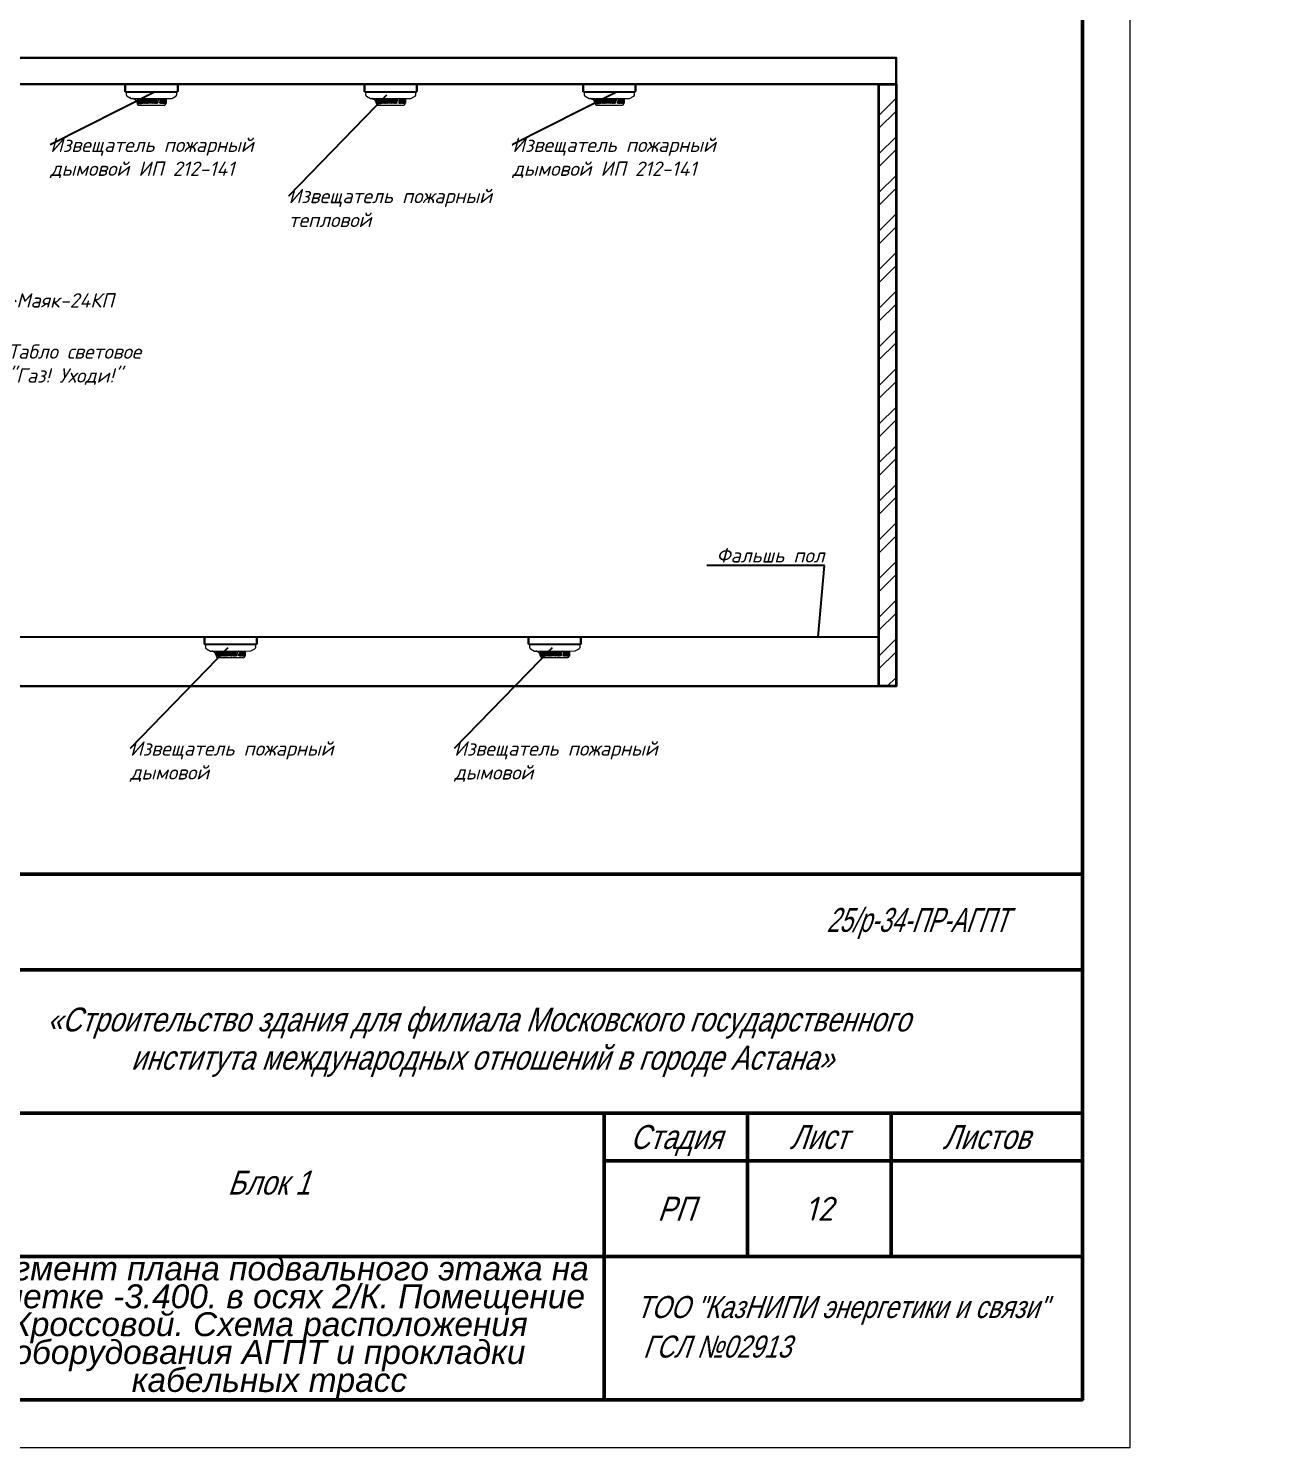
# Model space of a CAD drawing. Header units: millimetres. Extents: x -26895 to 107134, y 1241 to 21401.
# Drawn here: x 30161 to 35382, y 1241 to 7181 of the extents above; entities that cross this region are included whole.
import ezdxf
from ezdxf import colors
from ezdxf.entities.mleader import LeaderData, LeaderLine
from ezdxf.enums import TextEntityAlignment as Align
from ezdxf.math import Vec2, Vec3

# ---------------------------------------------------------------- set-up
doc = ezdxf.new("R2010")
doc.units = ezdxf.units.MM
for name, color, linetype, lineweight in [('4.4.4._Сэндвич', 252, 'Continuous', 53), ('RC-Выноски', 7, 'Continuous', 0), ('shkl', 138, 'Continuous', 15), ('®_КИРПИЧ_120', 7, 'Continuous', 35), ('®_ЛЕСТНИЦА', 7, 'Continuous', 18)]:
    doc.layers.add(name, color=color, linetype=linetype, lineweight=lineweight)
for name, color, linetype in [('PDF _Геометрия', 7, 'Continuous'), ('PDF _Сплошная заливка', 1, 'Continuous'), ('АГПТ', 7, 'Continuous')]:
    doc.layers.add(name, color=color, linetype=linetype)
doc.layers.add('STANDARD', color=18, linetype='Continuous', lineweight=25, true_color=0x000000)
doc.styles.add('ARIAL', font='arial.ttf')
doc.styles.add('RubezhCAD', font='arial.ttf', dxfattribs={"width": 0.8})
doc.styles.add('Архитектурный', font='isocpeui.ttf')

# ---------------------------------------------------------------- blocks, each defined once
blk = doc.blocks.new('*U37')
at = {"lineweight": 0}
blk.add_lwpolyline([(-415, -5), (5, -5), (5, 292), (-415, 292)], close=True, dxfattribs=at)
at = {"color": 0, "linetype": 'Continuous', "lineweight": 50}
blk.add_lwpolyline([(-395, 287), (0, 287), (0, 0), (-395, 0)], close=True, dxfattribs=at)
at = {"lineweight": 0}
blk.add_lwpolyline([(0, -5), (4.999999999999999, -5), (5, 0)], dxfattribs=at)
at = {"layer": 'STANDARD', "color": 0, "linetype": 'Continuous', "lineweight": 50}
for p, q in [((-185, 55), (0, 55)), ((-120, 45), (0, 45)), ((-185, 30), (0, 30)), ((-50, 0), (-50, 30)), ((-35, 15), (-35, 30)), ((-20, 30), (-20, 15)), ((-50, 25), (0, 25)), ((-120, 15), (0, 15))]:
    blk.add_line(p, q, dxfattribs=at)
at = {"layer": 'STANDARD', "color": 0, "linetype": 'Continuous', "lineweight": 13}
for p, q in [((-50, 15), (0, 15)), ((-50, 0), (-50, 15)), ((0, 15), (0, 0)), ((0, 0), (-185, 0))]:
    blk.add_line(p, q, dxfattribs=at)
at = {"layer": 'STANDARD', "color": 0, "linetype": 'Continuous', "lineweight": 13, "style": 'ARIAL', "oblique": 19}
for s, width, p, p2 in [('25/р-34-ПР-АГПТ', 0.6816101798605164, (-26.75223451552711, 48.96604145425255), (-7.752234515527106, 48.96604145425255)), ('«Строительство здания для филиала Московского государственного ', 0.802289653375811, (-108.2712597478707, 38.54336521377438), (-17.23792641453792, 38.54336521377438)), ('института международных отношений в городе Астана»', 0.8010422516006325, (-99.48792641453792, 34.54336521377438), (-26.02125974787077, 34.54336521377438)), ('Листов', 0.8021247067045572, (-14.61666666666997, 26.25084174894263), (-5.483333333337212, 26.25084174894263)), ('Блок 1', 0.8027761859280399, (-89.38196532196618, 21.47957153766649), (-80.78196532196625, 21.47957153766649)), ('РП', 0.7989476156919193, (-44.43333333333383, 18.75), (-40.5666666666666, 18.75))]:
    blk.add_text(s, height=2.5, dxfattribs=dict(at, width=width)).set_placement(p, p2, align=Align.FIT)
at = {"layer": 'STANDARD', "color": 0, "linetype": 'Continuous', "lineweight": 50, "style": 'ARIAL', "oblique": 19}
for s, width, p, p2 in [('Стадия', 0.8009556443936366, (-47.28333333333603, 26.25084174894263), (-37.71666666666988, 26.25084174894263)), ('Лист', 0.7994367041199615, (-30.60000000000491, 26.25084174894263), (-24.5333333333374, 26.25084174894263))]:
    blk.add_text(s, height=2.5, dxfattribs=dict(at, width=width)).set_placement(p, p2, align=Align.FIT)
at = {"layer": 'STANDARD', "color": 0, "linetype": 'Continuous', "lineweight": 5, "style": 'ARIAL', "oblique": 19}
for s, width, p, p2 in [('ТОО "КазНИПИ энергетики и связи" ', 0.8001263931977444, (-46.66142287643149, 8.561806316638254), (-2.961422876431697, 8.561806316638254)), (' ГСЛ №02913                               ', 0.7952550570242768, (-46.66142287643149, 4.421806316638249), (-8.481422876431678, 4.421806316638249))]:
    blk.add_text(s, height=2.299999999999999, dxfattribs=dict(at, width=width)).set_placement(p, p2, align=Align.FIT)
blk = doc.blocks.new('извещатель фасад')
at = {"layer": 'PDF _Сплошная заливка', "lineweight": 30, "transparency": 33554559}
h = blk.add_hatch(color=7, dxfattribs=at)
h.paths.add_polyline_path([(120.6160098908117, 162.5215023679233, 0.4140946502022845), (120.6099348908116, 162.5275773679233)], flags=0)
h.paths.add_polyline_path([(120.6099348908116, 162.5154273679232, 0.4140946502087153), (120.6160098908116, 162.5215023679233)], flags=0)
h.paths.add_polyline_path([(120.6038598908116, 162.5215023679233, 0.4140946502081376), (120.6099348908116, 162.5154273679233)], flags=0)
h.paths.add_polyline_path([(120.6099348908116, 162.5275773679233, 0.4140946502016746), (120.6038598908116, 162.5215023679233)], flags=0)
blk.add_hatch(color=7, dxfattribs=at).paths.add_polyline_path([(121.4294986400338, 162.4718756363678), (121.4339552994783, 162.4718756363678), (121.4428686183672, 162.4674189769233), (121.4428686183672, 162.4585056580344), (121.4384119589227, 162.45404899859), (121.4294986400338, 162.45404899859), (121.4250419805894, 162.4585056580344), (121.4250419805894, 162.4629623174788)])
at = {"layer": 'PDF _Геометрия', "color": 7, "lineweight": 13}
for p, q in [((120.4935430829227, 162.6456996231455), (120.5069130612561, 162.6323260777011)), ((121.7102860205894, 162.6456996231455), (120.4935430829227, 162.6456996231455)), ((120.5069130612561, 162.6323260777011), (121.6969120292561, 162.6323260777011)), ((121.6969120292561, 162.6323260777011), (121.7102860205894, 162.6456996231455))]:
    blk.add_line(p, q, dxfattribs=at)
for points in [[(120.515826380145, 162.6323260777011), (120.515826380145, 162.583299256701), (120.515826380145, 162.5788425972566), (120.515826380145, 162.5743859378122), (120.515826380145, 162.5699292783678), (120.515826380145, 162.5654726189233), (120.5202830395894, 162.5610159594789), (120.5202830395894, 162.5565593000344), (120.5247432661449, 162.55210264059), (120.5291999255894, 162.5476459811455), (120.5291999255894, 162.5431893217011), (120.5336565850338, 162.5431893217011), (120.5381132444783, 162.5387326622566), (120.6317066599227, 162.4852491818121), (121.3136183602561, 162.4852491818121), (121.3626411682561, 162.4852491818121)], [(120.7654171445894, 162.3827388803678), (120.7654171445894, 162.3916521992566), (120.7654171445894, 162.3961088587011), (120.7609569180339, 162.4005655181455), (120.7609569180339, 162.4094788370344), (120.7565002585894, 162.4139354964788), (120.7565002585894, 162.4183957230344), (120.7520435991449, 162.4228523824789), (120.7475869397005, 162.4273090419233), (120.7475869397005, 162.4317657013676), (120.7431302802561, 162.4362223608122), (120.7386736208116, 162.4451356797011), (120.7342169613672, 162.4495923391455), (120.7297603019227, 162.4495923391455), (120.7253036424783, 162.45404899859), (120.7208469830339, 162.4585056580344), (120.7163903235894, 162.4629623174788), (120.711933664145, 162.4674189769233), (120.7074770047005, 162.4718756363678), (120.7030203452561, 162.4718756363678), (120.6985601187005, 162.4763322958122), (120.6941034592561, 162.4763322958122), (120.6851901403672, 162.4807925223677), (120.6807334809227, 162.4807925223677), (120.6762768214783, 162.4852491818121), (120.6718201620339, 162.4852491818121), (120.662906843145, 162.4852491818121), (120.6718201620339, 162.4852491818121), (120.6762768214783, 162.4852491818121), (120.6807334809227, 162.4807925223677), (120.6851901403672, 162.4807925223677), (120.6941034592561, 162.4763322958122), (120.6985601187005, 162.4763322958122), (120.7030203452561, 162.4718756363678), (120.7074770047005, 162.4718756363678), (120.711933664145, 162.4674189769233), (120.7163903235894, 162.4629623174788), (120.7253036424783, 162.4585056580344), (120.7297603019227, 162.45404899859), (120.7342169613672, 162.4495923391455), (120.7386736208116, 162.4451356797011), (120.7431302802561, 162.4406790202566), (120.7475869397005, 162.4362223608122), (120.7520435991449, 162.4273090419233), (120.7520435991449, 162.4228523824789), (120.7565002585894, 162.4183957230344), (120.7565002585894, 162.4139354964788), (120.7609569180339, 162.4094788370344), (120.7609569180339, 162.4005655181455), (120.7654171445894, 162.3961088587011), (120.7654171445894, 162.3916521992566)], [(120.7654171445894, 162.4852491818121), (120.7654171445894, 162.3738255614789), (120.7654171445894, 162.3693689020344), (120.7698738040339, 162.3649122425899), (120.7698738040339, 162.3604555831455), (120.7698738040339, 162.35599535659), (120.7743304634783, 162.3515386971455), (120.7743304634783, 162.3470820377011), (120.7787871229227, 162.3470820377011), (120.7787871229227, 162.3426253782566), (120.7832437823672, 162.3426253782566), (120.7832437823672, 162.3381687188121), (120.7877004418116, 162.3381687188121), (120.7921571012561, 162.3381687188121), (120.7921571012561, 162.3337120593677), (120.7966137607005, 162.3337120593677), (120.801070420145, 162.3337120593677), (120.8055270795894, 162.3337120593677), (121.3982980109227, 162.3337120593677), (121.4027546703672, 162.3337120593677), (121.4072113298116, 162.3337120593677), (121.4116679892561, 162.3381687188121), (121.4161246487005, 162.3381687188121), (121.420581308145, 162.3381687188121), (121.420581308145, 162.3426253782566), (121.4250419805894, 162.3426253782566), (121.4250419805894, 162.3470820377011), (121.4294986400338, 162.3470820377011), (121.4294986400338, 162.3515386971455), (121.4339552994783, 162.35599535659), (121.4339552994783, 162.3604555831455), (121.4384119589227, 162.3649122425899), (121.4384119589227, 162.3693689020344), (121.4384119589227, 162.3738255614789), (121.4384119589227, 162.4852491818121)], [(120.7698738040339, 162.4852491818121), (120.7698738040339, 162.3738255614789), (120.7654171445894, 162.3738255614789)], [(120.7832437823672, 162.3738255614789), (120.7787871229227, 162.3738255614789), (120.7787871229227, 162.4852491818121), (120.7787871229227, 162.3738255614789), (120.7743304634783, 162.3738255614789), (120.7698738040339, 162.3738255614789)], [(120.7877004418116, 162.4852491818121), (120.7877004418116, 162.3738255614789), (120.7832437823672, 162.3738255614789), (120.7832437823672, 162.4852491818121)], [(120.7877004418116, 162.3738255614789), (120.7921571012561, 162.3738255614789)], [(120.7966137607005, 162.4852491818121), (120.7966137607005, 162.3738255614789), (120.7921571012561, 162.3738255614789), (120.7921571012561, 162.4852491818121)], [(120.7966137607005, 162.3738255614789), (120.8055270795894, 162.3738255614789)], [(120.8099837390339, 162.4852491818121), (120.8099837390339, 162.3738255614789), (120.8055270795894, 162.3738255614789), (120.8055270795894, 162.4852491818121)], [(120.8099837390339, 162.3738255614789), (120.8188970579227, 162.3738255614789)], [(120.8233572844783, 162.4852491818121), (120.8233572844783, 162.3738255614789), (120.8188970579227, 162.3738255614789), (120.8188970579227, 162.4852491818121)], [(120.8233572844783, 162.3738255614789), (120.8322706033672, 162.3738255614789)], [(120.8411839222561, 162.4852491818121), (120.8411839222561, 162.3738255614789), (120.8322706033672, 162.3738255614789), (120.8322706033672, 162.4852491818121)], [(120.8411839222561, 162.3738255614789), (120.850097241145, 162.3738255614789)], [(120.8590105600338, 162.4852491818121), (120.8590105600338, 162.3738255614789), (120.850097241145, 162.3738255614789), (120.850097241145, 162.4852491818121)], [(120.8590105600338, 162.3738255614789), (120.8679238789228, 162.3738255614789)], [(120.8768371978116, 162.4852491818121), (120.8768371978116, 162.3738255614789), (120.8679238789228, 162.3738255614789), (120.8679238789228, 162.4852491818121)], [(120.8768371978116, 162.3738255614789), (120.8857540838116, 162.3738255614789)], [(120.8946674027005, 162.4852491818121), (120.8946674027005, 162.3738255614789), (120.8857540838116, 162.3738255614789), (120.8857540838116, 162.4852491818121)], [(120.8946674027005, 162.3738255614789), (120.9035807215894, 162.3738255614789)], [(120.9258640188116, 162.3738255614789), (120.9169506999227, 162.3738255614789), (120.9169506999227, 162.4852491818121), (120.9169506999227, 162.3738255614789), (120.9035807215894, 162.3738255614789), (120.9035807215894, 162.4852491818121)], [(120.939233997145, 162.4852491818121), (120.939233997145, 162.3738255614789), (120.9258640188116, 162.3738255614789), (120.9258640188116, 162.4852491818121)], [(120.9347773377005, 162.4852491818121), (120.9347773377005, 162.3738255614789)], [(120.939233997145, 162.3738255614789), (120.948150883145, 162.3738255614789)], [(120.9659775209227, 162.4852491818121), (120.9659775209227, 162.3738255614789), (120.948150883145, 162.3738255614789), (120.948150883145, 162.4852491818121)], [(120.9570642020338, 162.4852491818121), (120.9570642020338, 162.3738255614789)], [(120.9659775209227, 162.3738255614789), (120.9748908398116, 162.3738255614789)], [(120.9882608181449, 162.4852491818121), (120.9882608181449, 162.3738255614789), (120.9748908398116, 162.3738255614789), (120.9748908398116, 162.4852491818121)], [(120.9793474992561, 162.4852491818121), (120.9793474992561, 162.3738255614789)], [(120.9882608181449, 162.3738255614789), (120.9971736911449, 162.3738255614789)], [(121.0150043419227, 162.4852491818121), (121.0150043419227, 162.3738255614789), (120.9971736911449, 162.3738255614789), (120.9971736911449, 162.4852491818121)], [(121.0016303505894, 162.4852491818121), (121.0016303505894, 162.3738255614789)], [(121.0150043419227, 162.3738255614789), (121.0239176608116, 162.3738255614789)], [(121.0417442985894, 162.4852491818121), (121.0417442985894, 162.3738255614789), (121.0239176608116, 162.3738255614789), (121.0239176608116, 162.4852491818121)], [(121.0283743202561, 162.4852491818121), (121.0283743202561, 162.3738255614789)], [(121.0640311629227, 162.4852491818121), (121.0640311629227, 162.3738255614789), (121.0506576174783, 162.3738255614789), (121.0506576174783, 162.4852491818121), (121.0506576174783, 162.3738255614789), (121.0417442985894, 162.3738255614789)], [(121.0907711195894, 162.4852491818121), (121.0907711195894, 162.3738255614789), (121.0774011412561, 162.3738255614789), (121.0774011412561, 162.4852491818121), (121.0774011412561, 162.3738255614789), (121.0640311629227, 162.3738255614789)], [(121.0996844384783, 162.3738255614789), (121.0907711195894, 162.3738255614789)], [(121.1175106303672, 162.4852491818121), (121.1175106303672, 162.3738255614789), (121.0996844384783, 162.3738255614789), (121.0996844384783, 162.4852491818121)], [(121.1175106303672, 162.3738255614789), (121.1264279622561, 162.3738255614789)], [(121.1531679189227, 162.3738255614789), (121.1442546000339, 162.3738255614789), (121.1442546000339, 162.4852491818121), (121.1442546000339, 162.3738255614789), (121.1264279622561, 162.3738255614789), (121.1264279622561, 162.4852491818121)], [(121.1709941108116, 162.4852491818121), (121.1709941108116, 162.3738255614789), (121.1531679189227, 162.3738255614789), (121.1531679189227, 162.4852491818121)], [(121.1665378972561, 162.4852491818121), (121.1665378972561, 162.3738255614789)], [(121.1709941108116, 162.3738255614789), (121.1799074297005, 162.3738255614789)], [(121.1932814210338, 162.4852491818121), (121.1932814210338, 162.3738255614789), (121.1799074297005, 162.3738255614789), (121.1799074297005, 162.4852491818121)], [(121.1888247615894, 162.4852491818121), (121.1888247615894, 162.3738255614789)], [(121.1932814210338, 162.3738255614789), (121.2066513993672, 162.3738255614789)], [(121.2200213777005, 162.4852491818121), (121.2200213777005, 162.3738255614789), (121.2066513993672, 162.3738255614789), (121.2066513993672, 162.4852491818121)], [(121.2155647182561, 162.4852491818121), (121.2155647182561, 162.3738255614789)], [(121.2200213777005, 162.3738255614789), (121.2289342507005, 162.3738255614789)], [(121.2957877094783, 162.4852491818121), (121.2913310500338, 162.4852491818121), (121.2868743905894, 162.4807925223677), (121.282417731145, 162.4763322958122), (121.2779615175894, 162.4763322958122), (121.273504858145, 162.4674189769233), (121.2690481987005, 162.4629623174788), (121.2645915392561, 162.4585056580344), (121.2601348798116, 162.45404899859), (121.2601348798116, 162.4451356797011), (121.2556782203672, 162.4406790202566), (121.2556782203672, 162.4317657013676), (121.2512215609227, 162.4228523824789), (121.2467649014783, 162.4139354964788), (121.2467649014783, 162.40502217759), (121.2467649014783, 162.3916521992566), (121.2467649014783, 162.3827388803678), (121.2423042290339, 162.3738255614789), (121.2289342507005, 162.3738255614789), (121.2289342507005, 162.4852491818121)], [(121.233390910145, 162.3738255614789), (121.233390910145, 162.4852491818121)], [(121.3047050413672, 162.4406790202566), (121.3047050413672, 162.3738255614789), (121.2913310500338, 162.3738255614789), (121.2957877094783, 162.3782822209233), (121.2957877094783, 162.3871955398121), (121.2957877094783, 162.4005655181455), (121.2957877094783, 162.4094788370344), (121.3002443689227, 162.4183957230344), (121.3002443689227, 162.4228523824789), (121.3002443689227, 162.4273090419233), (121.3047050413672, 162.4362223608122), (121.3047050413672, 162.4406790202566), (121.3091617008116, 162.4451356797011), (121.3136183602561, 162.45404899859), (121.3180750197005, 162.4585056580344), (121.322531679145, 162.4674189769233), (121.3269883385894, 162.4718756363678), (121.3314449980338, 162.4763322958122), (121.3359016574783, 162.4807925223677), (121.3403578710338, 162.4807925223677), (121.3448145304783, 162.4852491818121), (121.3448145304783, 162.3738255614789), (121.3359016574783, 162.3738255614789), (121.3359016574783, 162.4807925223677)], [(121.2957877094783, 162.4005655181455), (121.2957877094783, 162.3738255614789)], [(121.3047050413672, 162.3738255614789), (121.3136183602561, 162.3738255614789)], [(121.3269883385894, 162.4718756363678), (121.3269883385894, 162.3738255614789), (121.3136183602561, 162.3738255614789), (121.3136183602561, 162.4585056580344)], [(121.3269883385894, 162.3738255614789), (121.3359016574783, 162.3738255614789)], [(121.3448145304783, 162.3738255614789), (121.3537278493672, 162.3738255614789)], [(121.3626411682561, 162.3738255614789), (121.3537278493672, 162.3738255614789), (121.3537278493672, 162.4852491818121)], [(121.371558500145, 162.3738255614789), (121.3626411682561, 162.3738255614789), (121.3626411682561, 162.4852491818121), (121.5721184305894, 162.4852491818121), (121.6657158590338, 162.5387326622566), (121.6701725184783, 162.5431893217011), (121.6746291779227, 162.5431893217011), (121.6746291779227, 162.5476459811455), (121.6790858373672, 162.55210264059), (121.6835420509227, 162.5565593000344), (121.6835420509227, 162.5610159594789), (121.6879987103672, 162.5654726189233), (121.6879987103672, 162.5699292783678), (121.6879987103672, 162.5743859378122), (121.6879987103672, 162.5788425972566), (121.6879987103672, 162.583299256701), (121.6879987103672, 162.6323260777011)], [(121.3760151595894, 162.4852491818121), (121.3760151595894, 162.3738255614789), (121.371558500145, 162.3738255614789), (121.371558500145, 162.4852491818121)], [(121.3760151595894, 162.3738255614789), (121.3849284784783, 162.3738255614789)], [(121.3849284784783, 162.4852491818121), (121.3849284784783, 162.3738255614789), (121.3938417973672, 162.3738255614789), (121.3982980109227, 162.3738255614789)], [(121.3938417973672, 162.4852491818121), (121.3938417973672, 162.3738255614789)], [(121.4027546703672, 162.4852491818121), (121.4027546703672, 162.3738255614789), (121.3982980109227, 162.3738255614789), (121.3982980109227, 162.4852491818121)], [(121.4027546703672, 162.3738255614789), (121.4116679892561, 162.3738255614789)], [(121.4161246487005, 162.4852491818121), (121.4161246487005, 162.3738255614789), (121.4116679892561, 162.3738255614789), (121.4116679892561, 162.4852491818121)], [(121.4161246487005, 162.3738255614789), (121.420581308145, 162.3738255614789)], [(121.4250419805894, 162.4852491818121), (121.4250419805894, 162.3738255614789), (121.420581308145, 162.3738255614789), (121.420581308145, 162.4852491818121)], [(121.4250419805894, 162.3738255614789), (121.4294986400338, 162.3738255614789), (121.4339552994783, 162.3738255614789)], [(121.4428686183672, 162.4852491818121), (121.4428686183672, 162.3738255614789), (121.4384119589227, 162.3738255614789), (121.4339552994783, 162.3738255614789), (121.4339552994783, 162.4852491818121)], [(120.8768371978116, 162.3337120593677), (120.9258640188116, 162.3337120593677), (120.9927174775894, 162.3337120593677), (121.2111080588116, 162.3337120593677), (121.2556782203672, 162.3337120593677)]]:
    blk.add_lwpolyline(points, dxfattribs=at)
blk.add_lwpolyline([(121.4294986400338, 162.3738255614789), (121.4294986400338, 162.4852491818121)], close=True, dxfattribs=at)
at = {"layer": 'АГПТ', "color": 7, "lineweight": 30}
for p, q in [((120.4935430829227, 162.6456996231455), (120.4935430829227, 162.8195200428122)), ((121.7102860205894, 162.6456996231455), (121.7102860205894, 162.8195200428122))]:
    blk.add_line(p, q, dxfattribs=at)
blk = doc.blocks.new('монтBTH')
at = {"layer": 'RC-Выноски'}
ml = blk.add_multileader_mtext('Standard', dxfattribs=at)
ml.set_content('плита перекрытия', color=256, style='RubezhCAD')
ml.set_leader_properties()
ml.build(insert=Vec2(0, 0))
ml.multileader.update_dxf_attribs({"text_left_attachment_type": 2, "dogleg_length": 2, "arrow_head_size": 400, "scale": 100})
ctx = ml.context
ctx.base_point, ctx.scale, ctx.char_height, ctx.arrow_head_size, ctx.landing_gap_size, ctx.plane_origin = Vec3(4840785.402838351, -930814.6335381314), 100, 250, 400, 100, Vec3(4361988.640856337, -1118801.789201997)
ctx.left_attachment, ctx.text_align_type = 2, 1
notes = []
notes.append((ctx, [(1, (1, 1, 0), (4843510.641583235, -930814.6335381314), (-1, 0), 200, [(0, [(4843857.121656497, -932125.7653074077)], 0, [])])]))
ctx.mtext.insert, ctx.mtext.width, ctx.mtext.alignment, ctx.mtext.flow_direction = Vec3(4842048.022210792, -930654.930263916), 2861.910748295952, 2, 5
ml = blk.add_multileader_mtext('Standard', dxfattribs=at)
ml.set_content('труба гофрированная', color=256, style='RubezhCAD')
ml.set_leader_properties()
ml.build(insert=Vec2(0, 0))
ml.multileader.update_dxf_attribs({"text_left_attachment_type": 2, "dogleg_length": 2, "arrow_head_size": 400, "scale": 100})
ctx = ml.context
ctx.base_point, ctx.scale, ctx.char_height, ctx.arrow_head_size, ctx.landing_gap_size, ctx.plane_origin = Vec3(4840290.041310383, -934408.8824684884), 100, 250, 400, 100, Vec3(4361988.640856337, -1122393.053821304)
ctx.left_attachment, ctx.text_align_type = 2, 1
notes.append((ctx, [(1, (1, 1, 0), (4843510.641583235, -934405.8981574377), (-1, 0), 200, [(0, [(4843857.121656497, -933478.0613474508)], 0, [])])]))
ctx.mtext.insert, ctx.mtext.width, ctx.mtext.alignment, ctx.mtext.flow_direction = Vec3(4841800.341446808, -934244.1484985021), 2861.910748295952, 2, 5
ml = blk.add_multileader_mtext('Standard', dxfattribs=at)
ml.set_content('скоба крепежная', color=256, style='RubezhCAD')
ml.set_leader_properties()
ml.build(insert=Vec2(0, 0))
ml.multileader.update_dxf_attribs({"text_left_attachment_type": 2, "dogleg_length": 2, "arrow_head_size": 400, "scale": 100})
ctx = ml.context
ctx.base_point, ctx.scale, ctx.char_height, ctx.arrow_head_size, ctx.landing_gap_size, ctx.plane_origin = Vec3(4840942.428759224, -935133.7149178385), 100, 250, 400, 100, Vec3(4361988.640856337, -1123117.886270653)
ctx.left_attachment, ctx.text_align_type = 2, 1
notes.append((ctx, [(1, (1, 1, 0), (4843510.641583235, -935130.7306067878), (-1, 0), 200, [(0, [(4844252.953282618, -933754.302563142)], 0, [])])]))
ctx.mtext.insert, ctx.mtext.width, ctx.mtext.alignment, ctx.mtext.flow_direction = Vec3(4842126.53517123, -934971.0273325724), 2861.910748295952, 2, 5
ml = blk.add_multileader_mtext('Standard', dxfattribs=at)
ml.set_content('Извещатель пожарный дымовой', color=256, style='RubezhCAD')
ml.set_leader_properties()
ml.build(insert=Vec2(0, 0))
ml.multileader.update_dxf_attribs({"text_left_attachment_type": 2, "dogleg_length": 2, "arrow_head_size": 400, "scale": 100})
ctx = ml.context
ctx.base_point, ctx.scale, ctx.char_height, ctx.arrow_head_size, ctx.landing_gap_size, ctx.plane_origin = Vec3(4844143.49144517, -935339.0639401212), 100, 250, 400, 100, Vec3(4365548.775847878, -1123117.886270653)
ctx.left_attachment, ctx.text_align_type = 2, 1
notes.append((ctx, [(1, (1, 1, 0), (4847070.776574773, -935130.7306067878), (-1, 0), 200, [(0, [(4846625.659697629, -933852.6177041352)], 0, [])])]))
ctx.mtext.insert, ctx.mtext.width, ctx.mtext.alignment, ctx.mtext.flow_direction = Vec3(4845507.134009972, -934971.0273325724), 2861.910748295952, 2, 5
for ctx, leaders in notes:
    for number, flags, end, landing, length, lines in leaders:
        leader = LeaderData()
        leader.index, (leader.has_last_leader_line, leader.has_dogleg_vector, leader.attachment_direction) = number, flags
        leader.last_leader_point, leader.dogleg_vector, leader.dogleg_length = Vec3(end), Vec3(landing), length
        for number, points, colour, breaks in lines:
            line = LeaderLine()
            line.index, line.vertices, line.color, line.breaks = number, Vec3.list(points), colors.encode_raw_color(colour), breaks
            leader.lines.append(line)
        ctx.leaders.append(leader)

msp = doc.modelspace()

# ---------------------------------------------------------------- linework, layer by layer
at = {"layer": 'shkl', "color": 0, "lineweight": 30}
msp.add_lwpolyline([(29578.35049525643, 6947.760023606521), (33790.35049525644, 6947.760023606521), (33790.35049525644, 7058.632129016378), (29578.35049525643, 7058.632129016378)], close=True, dxfattribs=at)
at = {"layer": '®_КИРПИЧ_120', "linetype": 'Continuous', "lineweight": 18, "transparency": 33554610}
for p, q in [((33718.35049525643, 6817.44399279442), (33790.35049525644, 6889.443992794479)), ((33718.35049525597, 6763.562432794412), (33790.35049525644, 6835.562432794469)), ((33718.35049525597, 6655.799382614948), (33790.35049525597, 6727.799382615123)), ((33718.35049525597, 6601.917822614822), (33790.35049525597, 6673.917822615114)), ((33718.35049525527, 6494.154772435476), (33790.35049525597, 6566.154772435592)), ((33718.35049525527, 6440.27321243541), (33790.35049525597, 6512.273212435527)), ((33718.35049525527, 6332.510162255947), (33790.35049525527, 6404.510162256122)), ((33718.35049525527, 6278.628602255996), (33790.35049525527, 6350.628602256229)), ((33718.35049525527, 6170.865552076358), (33790.35049525527, 6242.865552076591)), ((33718.35049525527, 6116.983992076524), (33790.35049525527, 6188.983992076583)), ((33718.3504952548, 6009.220941896887), (33790.35049525481, 6081.220941897061)), ((33718.3504952548, 5955.339381896878), (33790.35049525481, 6027.339381896994)), ((33718.3504952548, 5847.576331717473), (33790.35049525481, 5919.576331717706)), ((33718.35049525434, 5793.69477171729), (33790.35049525481, 5865.694771717348)), ((33718.35049525434, 5685.931721538001), (33790.35049525422, 5757.93172153806)), ((33718.35049525434, 5632.050161537934), (33790.35049525422, 5704.050161537992)), ((33718.35049525434, 5524.287111358414), (33790.35049525422, 5596.287111358704)), ((33718.35049525434, 5470.405551358404), (33790.35049525422, 5542.405551358463)), ((33718.35049525364, 5362.642501178999), (33790.35049525422, 5434.642501179174)), ((33718.35049525364, 5308.760941178758), (33790.35049525364, 5380.760941178991)), ((33718.35049525364, 5200.99789099947), (33790.35049525364, 5272.997890999587)), ((33718.35049525364, 5147.116330999228), (33790.35049525364, 5219.116330999461)), ((33718.35049525306, 5039.353280819881), (33790.35049525364, 5111.35328081994)), ((33718.35049525306, 4985.471720819873), (33790.35049525306, 5057.471720819931)), ((33718.35049525306, 4877.70867064041), (33790.35049525306, 4949.708670640526)), ((33718.35049525306, 4823.827110640285), (33790.35049525306, 4895.827110640575)), ((33718.35049525306, 4716.06406046088), (33790.35049525306, 4788.064060461112)), ((33718.35049525236, 4662.182500460871), (33790.35049525306, 4734.182500461104)), ((33718.35049525236, 4554.419450281524), (33790.35049525247, 4626.419450281699)), ((33718.35049525236, 4500.537890281341), (33790.35049525247, 4572.537890281574)), ((33753.33567866934, 4427.760023519093), (33790.35049525247, 4464.774840101994))]:
    msp.add_line(p, q, dxfattribs=at)
at = {"layer": '®_КИРПИЧ_120'}
msp.add_lwpolyline([(33718.35049525306, 4427.760023538302), (33718.35049525643, 6947.760023606521), (33790.35049525644, 6947.760023606521), (33790.35049525306, 4427.760023538302)], close=True, dxfattribs=at)
at = {"layer": '®_ЛЕСТНИЦА', "color": 7, "linetype": 'ByBlock', "lineweight": 30, "ltscale": 200}
msp.add_lwpolyline([(33790.35049525306, 4427.760023518453), (29578.35049525306, 4427.760023524274)], dxfattribs=at)
at = {"layer": 'АГПТ'}
msp.add_lwpolyline([(29650.35049525643, 4635.297754945977), (33718.3504952562, 4635.297754940681)], dxfattribs=at)

# ---------------------------------------------------------------- block references
ref = msp.add_blockref('*U37', (34569.03278631072, 1441.374381060117), dxfattribs=dict(xscale=40, yscale=40, zscale=40))
ref.add_attrib('ЛИСТ_первый', '12', dxfattribs={"height": 100, "style": 'Архитектурный'}).set_placement((33469.03278631095, 2241.374381060117), align=Align.MIDDLE_CENTER)
at = {"layer": '4.4.4._Сэндвич', "color": 1, "lineweight": 0, "xscale": 0.35, "yscale": 0.35, "zscale": 0.35}
msp.add_blockref('монтBTH', (-1671441.435957572, 329165.986816053), dxfattribs=at)
at = {"layer": 'АГПТ', "color": 1, "lineweight": 30, "xscale": 180, "yscale": 180, "zscale": 180, "rotation": 0.1284775282643613}
for p in [(8942.890118047078, -22408.31395487692), (9943.552194989705, -22408.31395487739), (10858.19623524691, -22408.31395487739), (9273.70834113606, -24720.77622352559), (10629.70330442541, -24720.77622352612)]:
    msp.add_blockref('извещатель фасад', p, dxfattribs=at)

# ---------------------------------------------------------------- texts
at = {"layer": '4.4.4._Сэндвич', "color": 0, "lineweight": 30, "insert": (29769.03278631072, 2041.374381059943), "char_height": 100, "attachment_point": 1, "style": 'ARIAL'}
msp.add_mtext_dynamic_manual_height_columns('\\pxsm0.7,qc;{\\fArial|b0|i1|c204|p34;Фрагмент плана подвального этажа на отметке -3.400. в осях 2/К. Помещение Кроссовой. Cхема расположения оборудования АГПТ и прокладки кабельных трасс}', width=2799.527753959876, gutter_width=1125, heights=[0], dxfattribs=at)

# ---------------------------------------------------------------- leaders
at = {"layer": 'АГПТ', "color": 7, "lineweight": 25}
ml = msp.add_multileader_mtext('Standard', dxfattribs=at)
ml.set_content('Извещатель пожарный \\Pдымовой ИП 212-141', color=7, style='Архитектурный')
ml.set_leader_properties()
ml.build(insert=Vec2(0, 0))
ml.multileader.update_dxf_attribs({"text_right_attachment_type": 6, "dogleg_length": 0.36, "arrow_head_size": 0.108})
ctx = ml.context
ctx.base_point, ctx.char_height, ctx.arrow_head_size, ctx.landing_gap_size, ctx.plane_origin = Vec3(30251.79073551535, 6694.089297669927), 60, 0.108, 0.054, Vec3(31141.14340735746, 6152.744713656359)
ctx.right_attachment = 6
notes = []
notes.append((ctx, [(1, (1, 1, 0), (30251.57473551535, 6694.089297669927), (1, 0), 0.216, [(1, [(30687.94747135993, 6914.31074694473)], 0, [])])]))
ctx.mtext.insert, ctx.mtext.flow_direction = Vec3(30251.84473551537, 6724.112024942691), 5
ml = msp.add_multileader_mtext('Standard', dxfattribs=at)
ml.set_content('Извещатель пожарный \\Pтепловой', color=7, style='Архитектурный')
ml.set_leader_properties()
ml.build(insert=Vec2(0, 0))
ml.multileader.update_dxf_attribs({"text_right_attachment_type": 6, "dogleg_length": 0.36, "arrow_head_size": 0.108})
ctx = ml.context
ctx.base_point, ctx.char_height, ctx.arrow_head_size, ctx.landing_gap_size, ctx.plane_origin = Vec3(31248.86419465107, 6479.807008900259), 60, 0.108, 0.054, Vec3(32138.21686649306, 5938.462424886691)
ctx.right_attachment = 6
notes.append((ctx, [(1, (1, 1, 0), (31248.64819465107, 6479.807008900259), (1, 0), 0.216, [(0, [(31658.20799988608, 6901.771308631682)], 0, [])])]))
ctx.mtext.insert, ctx.mtext.flow_direction = Vec3(31248.9181946512, 6509.807008900259), 5
ml = msp.add_multileader_mtext('Standard', dxfattribs=at)
ml.set_content('Извещатель пожарный \\Pдымовой ИП 212-141', color=7, style='Архитектурный')
ml.set_leader_properties()
ml.build(insert=Vec2(0, 0))
ml.multileader.update_dxf_attribs({"text_right_attachment_type": 6, "dogleg_length": 0.36, "arrow_head_size": 0.108})
ctx = ml.context
ctx.base_point, ctx.char_height, ctx.arrow_head_size, ctx.landing_gap_size, ctx.plane_origin = Vec3(32184.97923770843, 6694.089297669927), 60, 0.108, 0.054, Vec3(33074.3319095503, 6152.744713656359)
ctx.right_attachment = 6
notes.append((ctx, [(1, (1, 1, 0), (32184.76323770843, 6694.089297669927), (1, 0), 0.216, [(1, [(32621.13597355289, 6914.31074694473)], 0, [])])]))
ctx.mtext.insert, ctx.mtext.flow_direction = Vec3(32185.03323770845, 6724.112024942691), 5
ml = msp.add_multileader_mtext('Standard', dxfattribs=at)
ml.set_content('Маяк-24КП', color=7, style='Архитектурный')
ml.set_leader_properties()
ml.build(insert=Vec2(0, 0))
ml.multileader.update_dxf_attribs({"text_right_attachment_type": 6, "dogleg_length": 0.36, "arrow_head_size": 0.108})
ctx = ml.context
ctx.base_point, ctx.char_height, ctx.arrow_head_size, ctx.landing_gap_size, ctx.plane_origin = Vec3(30110.03250298433, 6042.927187403302), 60, 0.108, 0.054, Vec3(29742.09707652645, 5812.955087092634)
ctx.right_attachment = 6
notes.append((ctx, [(1, (1, 1, 0), (30109.81650298433, 6042.927187403302), (1, 0), 0.216, [(0, [(29687.22824627238, 5807.532493745488)], 0, [])])]))
ctx.mtext.insert, ctx.mtext.flow_direction = Vec3(30110.08650298458, 6072.927187403302), 5
ml = msp.add_multileader_mtext('Standard', dxfattribs=at)
ml.set_content('Табло световое\\P"Газ! Уходи!"', color=7, style='Архитектурный')
ml.set_leader_properties()
ml.build(insert=Vec2(0, 0))
ml.multileader.update_dxf_attribs({"text_right_attachment_type": 6, "dogleg_length": 0.36, "arrow_head_size": 0.108})
ctx = ml.context
ctx.base_point, ctx.char_height, ctx.arrow_head_size, ctx.landing_gap_size, ctx.plane_origin = Vec3(30074.77042302064, 5828.763760433461), 60, 0.108, 0.054, Vec3(29706.83499656287, 5716.255763969197)
ctx.right_attachment = 6
notes.append((ctx, [(1, (1, 1, 0), (30074.55442302064, 5828.763760433461), (1, 0), 0.216, [(0, [(29658.83495460911, 5716.255714114277)], 0, [])])]))
ctx.mtext.insert, ctx.mtext.flow_direction = Vec3(30074.82442302077, 5858.786487706225), 5
ml = msp.add_multileader_mtext('Standard', dxfattribs=at)
ml.set_content('Фальшь пол', color=7, style='Архитектурный')
ml.set_leader_properties()
ml.build(insert=Vec2(0, 0))
ml.multileader.update_dxf_attribs({"text_right_attachment_type": 6, "dogleg_length": 0.36, "arrow_head_size": 0.108})
ctx = ml.context
ctx.base_point, ctx.char_height, ctx.arrow_head_size, ctx.landing_gap_size, ctx.plane_origin = Vec3(33034.18188989667, 4975.830570501961), 60, 0.108, 0.054, Vec3(33943.36140776793, 4544.871002239104)
ctx.right_attachment, ctx.text_align_type = 6, 2
notes.append((ctx, [(0, (1, 1, 0), (33490.9226171694, 4933.830570501961), (-1, 0), 0.36, [(0, [(33463.35254116095, 4635.297754941146)], 0, [])])]))
ctx.mtext.insert, ctx.mtext.alignment, ctx.mtext.flow_direction = Vec3(33490.5086171694, 5005.830570501961), 3, 5
ml = msp.add_multileader_mtext('Standard', dxfattribs=at)
ml.set_content('Извещатель пожарный \\Pдымовой', color=7, style='Архитектурный')
ml.set_leader_properties()
ml.build(insert=Vec2(0, 0))
ml.multileader.update_dxf_attribs({"text_right_attachment_type": 6, "dogleg_length": 0.36, "arrow_head_size": 0.108})
ctx = ml.context
ctx.base_point, ctx.char_height, ctx.arrow_head_size, ctx.landing_gap_size, ctx.plane_origin = Vec3(30585.85906180931, 4167.477719173462), 60, 0.108, 0.054, Vec3(31475.2117336513, 3626.133135159895)
ctx.right_attachment = 6
notes.append((ctx, [(1, (1, 1, 0), (30585.64306180931, 4167.477719173462), (1, 0), 0.216, [(0, [(30995.2028670442, 4589.442018904943)], 0, [])])]))
ctx.mtext.insert, ctx.mtext.flow_direction = Vec3(30585.91306180933, 4197.477719173463), 5
ml = msp.add_multileader_mtext('Standard', dxfattribs=at)
ml.set_content('Извещатель пожарный \\Pдымовой', color=7, style='Архитектурный')
ml.set_leader_properties()
ml.build(insert=Vec2(0, 0))
ml.multileader.update_dxf_attribs({"text_right_attachment_type": 6, "dogleg_length": 0.36, "arrow_head_size": 0.108})
ctx = ml.context
ctx.base_point, ctx.char_height, ctx.arrow_head_size, ctx.landing_gap_size, ctx.plane_origin = Vec3(31941.85402509855, 4167.477719172938), 60, 0.108, 0.054, Vec3(32831.20669694054, 3626.133135159255)
ctx.right_attachment = 6
notes.append((ctx, [(1, (1, 1, 0), (31941.63802509855, 4167.477719172938), (1, 0), 0.216, [(0, [(32351.19783033356, 4589.442018904245)], 0, [])])]))
ctx.mtext.insert, ctx.mtext.flow_direction = Vec3(31941.90802509857, 4197.477719172939), 5
for ctx, leaders in notes:
    for number, flags, end, landing, length, lines in leaders:
        leader = LeaderData()
        leader.index, (leader.has_last_leader_line, leader.has_dogleg_vector, leader.attachment_direction) = number, flags
        leader.last_leader_point, leader.dogleg_vector, leader.dogleg_length = Vec3(end), Vec3(landing), length
        for number, points, colour, breaks in lines:
            line = LeaderLine()
            line.index, line.vertices, line.color, line.breaks = number, Vec3.list(points), colors.encode_raw_color(colour), breaks
            leader.lines.append(line)
        ctx.leaders.append(leader)

doc.saveas('drawing.dxf')
